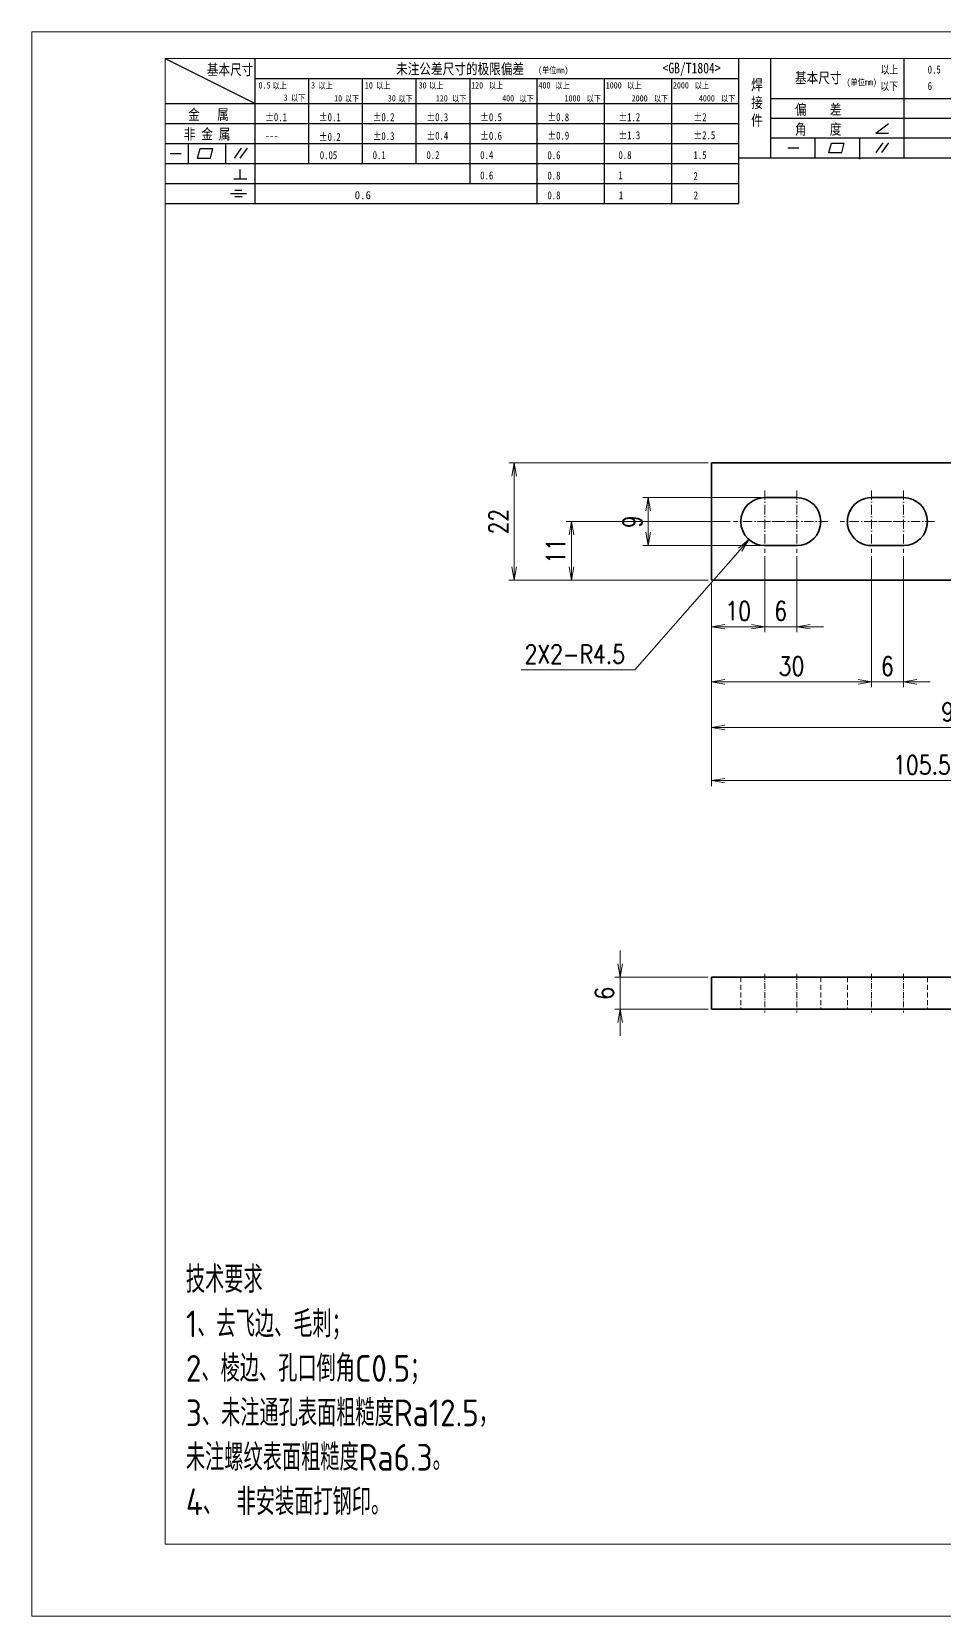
# Model space of a CAD drawing. Header units: millimetres. Extents: x 1333 to 78972, y -42879 to -5704.
# Drawn here: x 76288.4 to 76459.6, y -21799.1 to -21502.1 of the extents above; entities that cross this region are included whole.
import ezdxf

# ---------------------------------------------------------------- set-up
doc = ezdxf.new("R2010")
doc.units = ezdxf.units.MM
doc.header["$LTSCALE"] = 0.5
for name, pattern in [('AM_ISO02W050x2', [3.75, 3, -0.75]), ('AM_ISO08W050x2', [9, 6, -0.75, 1.5, -0.75]), ('DASHDOT', [18.5, 12, -3, 0.5, -3]), ('DASHED', [19.05, 12.7, -6.35])]:
    doc.linetypes.add(name, pattern=pattern)
for name, color, linetype, lineweight in [('中心线', 2, 'AM_ISO08W050x2', 18), ('图框', 7, 'Continuous', 18), ('标注线', 3, 'Continuous', 18), ('粗实线', 7, 'Continuous', 35), ('虚线', 1, 'AM_ISO02W050x2', 18)]:
    doc.layers.add(name, color=color, linetype=linetype, lineweight=lineweight)
doc.layers.add('图框文字', color=7, linetype='Continuous')
doc.layers.add('打印', color=7, linetype='Continuous', lineweight=15, plot=False)
doc.layers.add('打印-禁用', color=7, linetype='Continuous', lineweight=15, plot=False)
doc.styles.add('DIM', font='romans.shx', dxfattribs={"width": 0.8, "bigfont": 'bigfont.shx'})
doc.styles.add('国标', font='simfang.ttf', dxfattribs={"width": 0.8})
doc.styles.add('机械长仿宋', font='gbenor.shx', dxfattribs={"height": 1, "bigfont": 'gbcbig.shx'})
doc.dimstyles.new('XR 1-1$0', dxfattribs={"dimtxt": 3.5, "dimasz": 2.5, "dimexe": 1, "dimexo": 0.625, "dimgap": 1.2, "dimtad": 1, "dimzin": 9, "dimdsep": 46, "dimtxsty": 'DIM', "dimblk": 'OPEN', "dimcen": 0, "dimclrd": 8, "dimclre": 8, "dimclrt": 2, "dimazin": 2, "dimtfac": 0.5, "dimtmove": 0, "dimatfit": 3, "dimldrblk": 'OPEN', "dimfxl": 1, "dimtolj": 2, "dimlwd": 18, "dimlwe": 18, "dimarcsym": 0})
doc.dimstyles.new('XR 1-1$4', dxfattribs={"dimtxt": 3.5, "dimasz": 2.5, "dimexe": 1, "dimexo": 0.625, "dimgap": 1.2, "dimtad": 1, "dimtoh": 1, "dimdsep": 46, "dimtxsty": 'DIM', "dimblk": 'OPEN', "dimcen": 0, "dimclrd": 8, "dimclre": 8, "dimclrt": 2, "dimazin": 2, "dimtfac": 0.5, "dimtofl": 0, "dimtmove": 0, "dimatfit": 3, "dimldrblk": 'OPEN', "dimfxl": 1, "dimtolj": 2, "dimlwd": 18, "dimlwe": 18, "dimarcsym": 0})

# ---------------------------------------------------------------- blocks, each defined once
blk = doc.blocks.new('GZDEH零件A3图框V01版')
at = {"layer": '图框', "linetype": 'Continuous'}
for p, q in [((2882.49, -1554.46), (2882.49, -1832.96)), ((3272.49, -1554.46), (2882.49, -1554.46)), ((2882.49, -1832.96), (3272.49, -1832.96))]:
    blk.add_line(p, q, dxfattribs=at)
at = {"layer": '图框文字', "color": 9}
for p, q in [((2882.49, -1554.46), (2899.37, -1562.92)), ((2899.37, -1581.67), (2899.37, -1554.46)), ((2990.09, -1581.67), (2990.09, -1554.46)), ((2996.09, -1573.08), (2996.09, -1554.46)), ((3021.09, -1561.98), (3021.09, -1554.46)), ((2899.37, -1558.24), (2990.09, -1558.24)), ((2909.45, -1574.17), (2909.45, -1558.24)), ((2919.53, -1574.17), (2919.53, -1558.24)), ((2929.61, -1574.17), (2929.61, -1558.24)), ((2939.69, -1577.92), (2939.69, -1558.24)), ((2952.29, -1581.67), (2952.29, -1558.24)), ((2964.89, -1581.67), (2964.89, -1558.24)), ((2977.49, -1581.67), (2977.49, -1558.24)), ((2996.09, -1561.98), (3113.09, -1561.98)), ((3021.09, -1573.08), (3021.09, -1561.98)), ((2882.49, -1562.92), (2990.09, -1562.92)), ((2882.49, -1566.67), (2990.09, -1566.67)), ((2996.09, -1565.68), (3113.09, -1565.68)), ((3015.75, -1568.51), (3018.15, -1566.66)), ((2882.49, -1570.42), (2990.09, -1570.42)), ((2886.92, -1574.12), (2886.92, -1570.42)), ((2893.91, -1574.12), (2893.91, -1570.42)), ((2996.09, -1569.38), (3113.09, -1569.38)), ((3004.42, -1573.08), (3004.42, -1569.38)), ((3006.97, -1572.12), (3007.45, -1570.33)), ((3007.45, -1570.33), (3009.86, -1570.33)), ((3009.39, -1572.12), (3009.86, -1570.33)), ((3012.75, -1573.08), (3012.75, -1569.38)), ((3015.75, -1568.51), (3018.15, -1568.51)), ((3015.81, -1572.12), (3017.15, -1570.26)), ((3016.89, -1572.12), (3018.23, -1570.26)), ((2883.43, -1572.27), (2885.49, -1572.27)), ((2888.59, -1573.16), (2889.07, -1571.37)), ((2888.59, -1573.16), (2891, -1573.16)), ((2889.07, -1571.37), (2891.48, -1571.37)), ((2891, -1573.16), (2891.48, -1571.37)), ((2895.52, -1573.16), (2896.85, -1571.3)), ((2896.6, -1573.16), (2897.94, -1571.3)), ((2990.09, -1573.08), (3113.09, -1573.08)), ((2999.26, -1571.23), (3001.32, -1571.23)), ((3006.97, -1572.12), (3009.39, -1572.12)), ((3012.75, -1573.33), (3012.75, -1573.08)), ((2882.49, -1574.17), (2990.09, -1574.17)), ((2895.42, -1577.05), (2897.81, -1577.05)), ((2896.58, -1577.05), (2896.58, -1575.28)), ((2882.49, -1577.92), (2990.09, -1577.92)), ((2894.79, -1579.77), (2897.77, -1579.77)), ((2895.57, -1579.17), (2896.92, -1579.17)), ((2882.49, -1581.67), (2990.09, -1581.67)), ((2895.57, -1580.37), (2896.93, -1580.37))]:
    blk.add_line(p, q, dxfattribs=at)
at = {"layer": '打印-禁用', "linetype": 'Continuous'}
for p, q in [((2857.49, -1549.46), (2857.49, -1846.46)), ((3277.49, -1549.46), (2857.49, -1549.46)), ((2857.49, -1846.46), (3277.49, -1846.46))]:
    blk.add_line(p, q, dxfattribs=at)
at = {"layer": '图框文字', "color": 9, "style": '国标', "width": 0.8}
for s, height, p in [('基本尺寸', 2, (2890.33, -1557.58)), ('未注公差尺寸的极限偏差', 2, (2925.81, -1557.44)), ('<GB/T1804>', 2, (2975.78, -1557.27)), ('以上', 1.5, (3016.64, -1557.33)), ('0.5', 1.5, (3025.49, -1557.3)), ('30', 1.2, (2930.04, -1560.11)), ('基本尺寸', 2, (3000.6, -1559.1)), ('以下', 1.5, (3016.58, -1560.43)), ('6', 1.5, (3025.49, -1560.38)), ('金   属', 2, (2886.82, -1565.98)), ('±0.1', 1.5, (2901.27, -1566.23)), ('±0.1', 1.5, (2911.35, -1566.23)), ('±0.2', 1.5, (2921.43, -1566.23)), ('±0.3', 1.5, (2931.51, -1566.23)), ('±0.5', 1.5, (2941.59, -1566.23)), ('±0.8', 1.5, (2954.19, -1566.23)), ('±1.2', 1.5, (2967.51, -1566.23)), ('±2', 1.5, (2981.58, -1566.23)), ('偏    差', 2, (3000.6, -1565.04)), ('非 金 属', 2, (2886.02, -1569.65)), ('±0.3', 1.5, (2921.43, -1569.77)), ('±0.4', 1.5, (2931.51, -1569.71)), ('±0.6', 1.5, (2941.59, -1569.71)), ('±0.9', 1.5, (2954.19, -1569.68)), ('±1.3', 1.5, (2967.51, -1569.62)), ('±2.5', 1.5, (2981.58, -1569.61)), ('角    度', 2, (3000.6, -1568.74)), ('---', 1.5, (2901.27, -1569.65)), ('±0.2', 1.5, (2911.35, -1569.92)), ('0.1', 1.5, (2921.43, -1573.34)), ('0.2', 1.5, (2931.51, -1573.33)), ('0.4', 1.5, (2941.59, -1573.33)), ('0.6', 1.5, (2954.19, -1573.35)), ('0.8', 1.5, (2967.51, -1573.33)), ('1.5', 1.5, (2981.58, -1573.34)), ('0.6', 1.5, (2941.59, -1577.14)), ('0.8', 1.5, (2954.19, -1577.17)), ('1', 1.5, (2967.51, -1577.12)), ('2', 1.5, (2981.58, -1577.26)), ('0.8', 1.5, (2954.19, -1580.87)), ('1', 1.5, (2967.59, -1580.86)), ('2', 1.5, (2981.62, -1580.89))]:
    blk.add_text(s, height=height, dxfattribs=at).set_placement(p)
at = {"layer": '图框文字', "color": 9, "lineweight": 15, "style": '国标', "width": 0.8}
for s, p in [('(单位mm)', (2952.44, -1557.27)), ('0.5', (2900.03, -1560.11)), ('以上', (2902.64, -1560.16)), ('3', (2909.88, -1560.11)), ('以上', (2911.25, -1560.16)), ('10', (2919.96, -1560.11)), ('以上', (2922.09, -1560.16)), ('以上', (2932.02, -1560.16)), ('120', (2939.88, -1560.11)), ('以上', (2943.21, -1560.16)), ('400', (2952.52, -1560.11)), ('以上', (2955.68, -1560.16)), ('1000', (2965.12, -1560.11)), ('以上', (2969.16, -1560.16)), ('2000', (2977.72, -1560.11)), ('以上', (2981.8, -1560.16)), ('(单位mm)', (3010.27, -1559.51)), ('3', (2904.73, -1562.41)), ('以下', (2906.1, -1562.46)), ('10', (2914.19, -1562.54)), ('以下', (2916.18, -1562.59)), ('30', (2924.27, -1562.54)), ('以下', (2926.26, -1562.59)), ('120', (2933.26, -1562.54)), ('以下', (2936.34, -1562.59)), ('400', (2945.7, -1562.54)), ('以下', (2948.94, -1562.59)), ('1000', (2957.41, -1562.54)), ('以下', (2961.54, -1562.59)), ('2000', (2969.99, -1562.54)), ('以下', (2974.14, -1562.59)), ('4000', (2982.59, -1562.54)), ('以下', (2986.74, -1562.59))]:
    blk.add_text(s, height=1.2, dxfattribs=at).set_placement(p)
at = {"layer": '图框文字', "color": 9, "lineweight": 13, "style": '国标'}
blk.add_text('0.6', height=1.5, dxfattribs=at).set_placement((2918.05, -1580.85))
at = {"layer": '图框文字', "color": 9, "style": '国标'}
for s, insert, char_height, width, attachment_point in [('焊\\P接\\P件', (2992.39, -1558.41), 2, 3.1877, 1), ('0.05', (2911.51, -1573.37), 1.5, 5.1982, 7)]:
    blk.add_mtext(s, dxfattribs=dict(at, insert=insert, char_height=char_height, width=width, attachment_point=attachment_point))
blk = doc.blocks.new('DEH A3')
at = {"layer": '图框'}
blk.add_blockref('GZDEH零件A3图框V01版', (-2857.49, 1846.46), dxfattribs=at)
blk = doc.blocks.new('_Open')
at = {"color": 0, "linetype": 'ByBlock', "lineweight": -2}
for p, q in [((-1, 0.17), (0, 0)), ((-1, -0.17), (0, 0)), ((0, 0), (-1, 0))]:
    blk.add_line(p, q, dxfattribs=at)
blk = doc.blocks.new('*D1082')
at = {"layer": 'Defpoints', "color": 0}
for p in [(76415.91, -21679.3), (76398.8, -21685.3), (76415.91, -21685.3)]:
    blk.add_point(p, dxfattribs=at)
at = {"layer": '标注线', "color": 8, "lineweight": 18}
for p, q in [((76398.8, -21676.8), (76398.8, -21674.3)), ((76415.28, -21679.3), (76397.8, -21679.3)), ((76398.8, -21679.3), (76398.8, -21685.3)), ((76415.28, -21685.3), (76397.8, -21685.3)), ((76398.8, -21687.8), (76398.8, -21690.3))]:
    blk.add_line(p, q, dxfattribs=at)
at = {"layer": '标注线', "color": 8, "lineweight": 18, "xscale": 2.5, "yscale": 2.5, "zscale": 2.5}
for p, rotation in [((76398.8, -21679.3), 270), ((76398.8, -21685.3), 90)]:
    blk.add_blockref('_Open', p, dxfattribs=dict(at, rotation=rotation))
at = {"layer": '标注线', "color": 2, "insert": (76395.85, -21682.3), "char_height": 3.5, "attachment_point": 5, "rotation": 90, "style": 'DIM'}
blk.add_mtext('\\A2;6', dxfattribs=at)
blk = doc.blocks.new('*D1083')
at = {"layer": 'Defpoints', "color": 0}
for p in [(76378.91, -21582.92), (76415.91, -21582.92), (76415.91, -21604.92)]:
    blk.add_point(p, dxfattribs=at)
at = {"layer": '标注线', "color": 8, "lineweight": 18}
for p, q in [((76415.28, -21582.92), (76377.91, -21582.92)), ((76378.91, -21602.42), (76378.91, -21585.42)), ((76415.28, -21604.92), (76377.91, -21604.92))]:
    blk.add_line(p, q, dxfattribs=at)
at = {"layer": '标注线', "color": 8, "lineweight": 18, "xscale": 2.5, "yscale": 2.5, "zscale": 2.5}
for p, rotation in [((76378.91, -21582.92), 90), ((76378.91, -21604.92), 270)]:
    blk.add_blockref('_Open', p, dxfattribs=dict(at, rotation=rotation))
at = {"layer": '标注线', "color": 2, "insert": (76375.96, -21593.92), "char_height": 3.5, "attachment_point": 5, "rotation": 90, "style": 'DIM'}
blk.add_mtext('\\A2;22', dxfattribs=at)
blk = doc.blocks.new('*D1084')
at = {"layer": 'Defpoints', "color": 0}
for p in [(76521.41, -21603.42), (76415.91, -21604.92), (76521.41, -21642.47)]:
    blk.add_point(p, dxfattribs=at)
at = {"layer": '标注线', "color": 8, "lineweight": 18}
for p, q in [((76415.91, -21605.54), (76415.91, -21643.47)), ((76521.41, -21604.04), (76521.41, -21643.47)), ((76418.41, -21642.47), (76518.91, -21642.47))]:
    blk.add_line(p, q, dxfattribs=at)
at = {"layer": '标注线', "color": 8, "lineweight": 18, "xscale": 2.5, "yscale": 2.5, "zscale": 2.5, "rotation": 180}
blk.add_blockref('_Open', (76415.91, -21642.47), dxfattribs=at)
at = {"layer": '标注线', "color": 8, "lineweight": 18, "xscale": 2.5, "yscale": 2.5, "zscale": 2.5}
blk.add_blockref('_Open', (76521.41, -21642.47), dxfattribs=at)
at = {"layer": '标注线', "color": 2, "insert": (76455.38, -21639.52), "char_height": 3.5, "attachment_point": 5, "style": 'DIM'}
blk.add_mtext('\\A2;105.5', dxfattribs=at)
blk = doc.blocks.new('*D1085')
at = {"layer": 'Defpoints', "color": 0}
for p in [(76415.91, -21604.92), (76506.91, -21604.92), (76415.91, -21632.52)]:
    blk.add_point(p, dxfattribs=at)
at = {"layer": '标注线', "color": 8, "lineweight": 18}
for p, q in [((76415.91, -21605.54), (76415.91, -21633.52)), ((76506.91, -21605.54), (76506.91, -21633.52)), ((76504.41, -21632.52), (76418.41, -21632.52))]:
    blk.add_line(p, q, dxfattribs=at)
at = {"layer": '标注线', "color": 8, "lineweight": 18, "xscale": 2.5, "yscale": 2.5, "zscale": 2.5, "rotation": 180}
blk.add_blockref('_Open', (76415.91, -21632.52), dxfattribs=at)
at = {"layer": '标注线', "color": 8, "lineweight": 18, "xscale": 2.5, "yscale": 2.5, "zscale": 2.5}
blk.add_blockref('_Open', (76506.91, -21632.52), dxfattribs=at)
at = {"layer": '标注线', "color": 2, "insert": (76461.41, -21629.57), "char_height": 3.5, "attachment_point": 5, "style": 'DIM'}
blk.add_mtext('\\A2;91', dxfattribs=at)
blk = doc.blocks.new('*D1086')
at = {"layer": 'Defpoints', "color": 0}
for p in [(76425.91, -21599.77), (76415.91, -21604.92), (76415.91, -21613.61)]:
    blk.add_point(p, dxfattribs=at)
at = {"layer": '标注线', "color": 8, "lineweight": 18}
for p, q in [((76425.91, -21600.39), (76425.91, -21614.61)), ((76415.91, -21605.54), (76415.91, -21614.61)), ((76423.41, -21613.61), (76418.41, -21613.61))]:
    blk.add_line(p, q, dxfattribs=at)
at = {"layer": '标注线', "color": 8, "lineweight": 18, "xscale": 2.5, "yscale": 2.5, "zscale": 2.5, "rotation": 180}
blk.add_blockref('_Open', (76415.91, -21613.61), dxfattribs=at)
at = {"layer": '标注线', "color": 8, "lineweight": 18, "xscale": 2.5, "yscale": 2.5, "zscale": 2.5}
blk.add_blockref('_Open', (76425.91, -21613.61), dxfattribs=at)
at = {"layer": '标注线', "color": 2, "insert": (76420.91, -21610.66), "char_height": 3.5, "attachment_point": 5, "style": 'DIM'}
blk.add_mtext('\\A2;10', dxfattribs=at)
blk = doc.blocks.new('*D1087')
at = {"layer": 'Defpoints', "color": 0}
for p in [(76425.91, -21599.77), (76431.91, -21599.77), (76431.91, -21613.61)]:
    blk.add_point(p, dxfattribs=at)
at = {"layer": '标注线', "color": 8, "lineweight": 18}
for p, q in [((76425.91, -21600.39), (76425.91, -21614.61)), ((76431.91, -21600.39), (76431.91, -21614.61)), ((76423.41, -21613.61), (76420.91, -21613.61)), ((76425.91, -21613.61), (76431.91, -21613.61)), ((76434.41, -21613.61), (76436.91, -21613.61))]:
    blk.add_line(p, q, dxfattribs=at)
at = {"layer": '标注线', "color": 8, "lineweight": 18, "xscale": 2.5, "yscale": 2.5, "zscale": 2.5}
blk.add_blockref('_Open', (76425.91, -21613.61), dxfattribs=at)
at = {"layer": '标注线', "color": 8, "lineweight": 18, "xscale": 2.5, "yscale": 2.5, "zscale": 2.5, "rotation": 180}
blk.add_blockref('_Open', (76431.91, -21613.61), dxfattribs=at)
at = {"layer": '标注线', "color": 2, "insert": (76428.91, -21610.66), "char_height": 3.5, "attachment_point": 5, "style": 'DIM'}
blk.add_mtext('\\A2;6', dxfattribs=at)
blk = doc.blocks.new('*D1088')
at = {"layer": 'Defpoints', "color": 0}
for p in [(76445.91, -21599.77), (76415.91, -21604.92), (76445.91, -21623.95)]:
    blk.add_point(p, dxfattribs=at)
at = {"layer": '标注线', "color": 8, "lineweight": 18}
for p, q in [((76445.91, -21600.39), (76445.91, -21624.95)), ((76415.91, -21605.54), (76415.91, -21624.95)), ((76418.41, -21623.95), (76443.41, -21623.95))]:
    blk.add_line(p, q, dxfattribs=at)
at = {"layer": '标注线', "color": 8, "lineweight": 18, "xscale": 2.5, "yscale": 2.5, "zscale": 2.5, "rotation": 180}
blk.add_blockref('_Open', (76415.91, -21623.95), dxfattribs=at)
at = {"layer": '标注线', "color": 8, "lineweight": 18, "xscale": 2.5, "yscale": 2.5, "zscale": 2.5}
blk.add_blockref('_Open', (76445.91, -21623.95), dxfattribs=at)
at = {"layer": '标注线', "color": 2, "insert": (76430.91, -21621), "char_height": 3.5, "attachment_point": 5, "style": 'DIM'}
blk.add_mtext('\\A2;30', dxfattribs=at)
blk = doc.blocks.new('*D1089')
at = {"layer": 'Defpoints', "color": 0}
for p in [(76445.91, -21599.77), (76451.91, -21599.77), (76451.91, -21623.95)]:
    blk.add_point(p, dxfattribs=at)
at = {"layer": '标注线', "color": 8, "lineweight": 18}
for p, q in [((76445.91, -21600.39), (76445.91, -21624.95)), ((76451.91, -21600.39), (76451.91, -21624.95)), ((76443.41, -21623.95), (76440.91, -21623.95)), ((76445.91, -21623.95), (76451.91, -21623.95)), ((76454.41, -21623.95), (76456.91, -21623.95))]:
    blk.add_line(p, q, dxfattribs=at)
at = {"layer": '标注线', "color": 8, "lineweight": 18, "xscale": 2.5, "yscale": 2.5, "zscale": 2.5}
blk.add_blockref('_Open', (76445.91, -21623.95), dxfattribs=at)
at = {"layer": '标注线', "color": 8, "lineweight": 18, "xscale": 2.5, "yscale": 2.5, "zscale": 2.5, "rotation": 180}
blk.add_blockref('_Open', (76451.91, -21623.95), dxfattribs=at)
at = {"layer": '标注线', "color": 2, "insert": (76448.91, -21621), "char_height": 3.5, "attachment_point": 5, "style": 'DIM'}
blk.add_mtext('\\A2;6', dxfattribs=at)
blk = doc.blocks.new('*D1090')
at = {"layer": 'Defpoints', "color": 0}
for p in [(76420.06, -21593.92), (76389.65, -21604.92), (76415.91, -21604.92)]:
    blk.add_point(p, dxfattribs=at)
at = {"layer": '标注线', "color": 8, "lineweight": 18}
for p, q in [((76419.43, -21593.92), (76388.65, -21593.92)), ((76389.65, -21596.42), (76389.65, -21602.42)), ((76415.28, -21604.92), (76388.65, -21604.92))]:
    blk.add_line(p, q, dxfattribs=at)
at = {"layer": '标注线', "color": 8, "lineweight": 18, "xscale": 2.5, "yscale": 2.5, "zscale": 2.5}
for p, rotation in [((76389.65, -21593.92), 90), ((76389.65, -21604.92), 270)]:
    blk.add_blockref('_Open', p, dxfattribs=dict(at, rotation=rotation))
at = {"layer": '标注线', "color": 2, "insert": (76386.7, -21599.42), "char_height": 3.5, "attachment_point": 5, "rotation": 90, "style": 'DIM'}
blk.add_mtext('\\A2;11', dxfattribs=at)
blk = doc.blocks.new('*D1091')
at = {"layer": 'Defpoints', "color": 0}
for p in [(76425.91, -21593.92), (76422.94, -21597.3)]:
    blk.add_point(p, dxfattribs=at)
at = {"layer": '标注线', "color": 8, "lineweight": 18}
for p, q in [((76401.53, -21621.72), (76421.29, -21599.18)), ((76380.2, -21621.72), (76401.53, -21621.72))]:
    blk.add_line(p, q, dxfattribs=at)
at = {"layer": '标注线', "color": 8, "lineweight": 18, "xscale": 2.5, "yscale": 2.5, "zscale": 2.5, "rotation": 48.76395667512299}
blk.add_blockref('_Open', (76422.94, -21597.3), dxfattribs=at)
at = {"layer": '标注线', "color": 2, "insert": (76390.27, -21618.77), "char_height": 3.5, "attachment_point": 5, "style": 'DIM'}
blk.add_mtext('\\A2;\\A2;2X2-R4.5', dxfattribs=at)
blk = doc.blocks.new('*D1098')
at = {"layer": 'Defpoints', "color": 0}
for p in [(76404.04, -21589.42), (76425.91, -21589.42), (76425.91, -21598.42)]:
    blk.add_point(p, dxfattribs=at)
at = {"layer": '标注线', "color": 8, "lineweight": 18}
for p, q in [((76425.28, -21589.42), (76403.04, -21589.42)), ((76404.04, -21595.92), (76404.04, -21591.92)), ((76425.28, -21598.42), (76403.04, -21598.42))]:
    blk.add_line(p, q, dxfattribs=at)
at = {"layer": '标注线', "color": 8, "lineweight": 18, "xscale": 2.5, "yscale": 2.5, "zscale": 2.5}
for p, rotation in [((76404.04, -21589.42), 90), ((76404.04, -21598.42), 270)]:
    blk.add_blockref('_Open', p, dxfattribs=dict(at, rotation=rotation))
at = {"layer": '标注线', "color": 2, "insert": (76401.09, -21593.92), "char_height": 3.5, "attachment_point": 5, "rotation": 90, "style": 'DIM'}
blk.add_mtext('\\A2;9', dxfattribs=at)

msp = doc.modelspace()

# ---------------------------------------------------------------- linework, layer by layer
at = {"layer": '中心线', "linetype": 'DASHDOT', "ltscale": 0.292505}
for p, q in [((76425.906, -21588.069), (76425.906, -21599.769)), ((76431.906, -21588.069), (76431.906, -21599.769)), ((76445.906, -21588.069), (76445.906, -21599.769)), ((76451.906, -21588.069), (76451.906, -21599.769))]:
    msp.add_line(p, q, dxfattribs=at)
at = {"layer": '中心线', "linetype": 'DASHDOT', "ltscale": 0.2925}
for p, q in [((76431.756, -21593.919), (76420.056, -21593.919)), ((76437.756, -21593.919), (76426.056, -21593.919)), ((76451.756, -21593.919), (76440.056, -21593.919)), ((76457.756, -21593.919), (76446.056, -21593.919))]:
    msp.add_line(p, q, dxfattribs=at)
at = {"layer": '中心线', "linetype": 'DASHDOT', "ltscale": 0.180016}
for p, q in [((76425.906, -21678.7), (76425.906, -21685.901)), ((76431.906, -21678.7), (76431.906, -21685.901))]:
    msp.add_line(p, q, dxfattribs=at)
at = {"layer": '中心线', "linetype": 'DASHDOT', "ltscale": 0.180014}
for p, q in [((76445.906, -21678.7), (76445.906, -21685.901)), ((76451.906, -21678.7), (76451.906, -21685.901))]:
    msp.add_line(p, q, dxfattribs=at)
at = {"layer": '打印'}
msp.add_lwpolyline([(76288.446, -21502.092), (76708.446, -21502.092), (76708.446, -21799.092), (76288.446, -21799.092)], close=True, dxfattribs=at)
at = {"layer": '粗实线'}
for p, q in [((76415.906, -21582.919), (76415.906, -21604.919)), ((76506.906, -21582.919), (76415.906, -21582.919)), ((76506.906, -21604.919), (76415.906, -21604.919)), ((76506.906, -21679.3), (76415.906, -21679.3)), ((76506.906, -21685.3), (76415.906, -21685.3))]:
    msp.add_line(p, q, dxfattribs=at)
at = {"layer": '粗实线', "ltscale": 0.15}
for p, q in [((76431.906, -21589.419), (76425.906, -21589.419)), ((76451.906, -21589.419), (76445.906, -21589.419)), ((76425.906, -21598.419), (76431.906, -21598.419)), ((76445.906, -21598.419), (76451.906, -21598.419)), ((76415.906, -21679.3), (76415.906, -21685.3))]:
    msp.add_line(p, q, dxfattribs=at)
at = {"layer": '粗实线'}
for centre, start, end in [((76425.906, -21593.919), 90, 270), ((76431.906, -21593.919), 270, 90), ((76445.906, -21593.919), 89.99999, 270.00001), ((76451.906, -21593.919), 270, 90)]:
    msp.add_arc(centre, 4.5, start, end, dxfattribs=at)
at = {"layer": '虚线', "linetype": 'DASHED', "ltscale": 0.15}
for p, q in [((76421.406, -21679.3), (76421.406, -21685.3)), ((76436.406, -21679.3), (76436.406, -21685.3)), ((76441.406, -21679.3), (76441.406, -21685.3)), ((76456.406, -21679.3), (76456.406, -21685.3))]:
    msp.add_line(p, q, dxfattribs=at)

# ---------------------------------------------------------------- block references
at = {"layer": '图框'}
msp.add_blockref('DEH A3', (76288.446, -21799.092), dxfattribs=at)

# ---------------------------------------------------------------- texts
at = {"layer": '标注线', "color": 2, "insert": (76317.359, -21780.161), "char_height": 5, "width": 114.82461, "attachment_point": 7, "style": '机械长仿宋'}
msp.add_mtext('\\A2;技术要求\\P1、去飞边、毛刺；\\P2、棱边、孔口倒角C0.5；\\P3、未注通孔表面粗糙度Ra12.5，\\P未注螺纹表面粗糙度Ra6.3。{\\A0;\\P4、\\C3; \\C2;非安装面打钢印。}', dxfattribs=at)

# ---------------------------------------------------------------- dimensions: what is measured, and where the dimension line sits
at = {"layer": '标注线'}
for base, p1, p2, picture, middle in [((76378.913, -21582.919), (76415.906, -21604.919), (76415.906, -21582.919), '*D1083', (76375.963, -21593.919)), ((76404.04, -21589.419), (76425.906, -21598.419), (76425.906, -21589.419), '*D1098', (76401.09, -21593.919)), ((76389.649, -21604.919), (76420.056, -21593.919), (76415.906, -21604.919), '*D1090', (76386.699, -21599.419)), ((76398.802, -21685.3), (76415.906, -21679.3), (76415.906, -21685.3), '*D1082', (76395.852, -21682.3))]:
    dim = msp.add_linear_dim(base=base, p1=p1, p2=p2, angle=90, dimstyle='XR 1-1$0', dxfattribs=at)
    dim.commit()
    dim.dimension.update_dxf_attribs({"geometry": picture, "text_midpoint": middle})
dim = msp.add_radius_dim(center=(76425.906, -21593.919), mpoint=(76422.94, -21597.303), text='\\A2;2X2-<>', dimstyle='XR 1-1$4', override={"dimtxsty": 'DIM'}, dxfattribs=at)
dim.commit()
dim.dimension.update_dxf_attribs({"geometry": '*D1091', "text_midpoint": (76390.268, -21621.723), "dimtype": 164})
for base, p1, p2, picture, middle in [((76415.906, -21613.615), (76425.906, -21599.769), (76415.906, -21604.919), '*D1086', (76420.906, -21610.665)), ((76445.906, -21623.947), (76415.906, -21604.919), (76445.906, -21599.769), '*D1088', (76430.906, -21620.997)), ((76431.906, -21613.615), (76425.906, -21599.769), (76431.906, -21599.769), '*D1087', (76428.906, -21610.665)), ((76451.906, -21623.947), (76445.906, -21599.769), (76451.906, -21599.769), '*D1089', (76448.906, -21620.997)), ((76415.906, -21632.52), (76506.906, -21604.919), (76415.906, -21604.919), '*D1085', (76461.406, -21629.57))]:
    dim = msp.add_linear_dim(base=base, p1=p1, p2=p2, dimstyle='XR 1-1$0', dxfattribs=at)
    dim.commit()
    dim.dimension.update_dxf_attribs({"geometry": picture, "text_midpoint": middle})
dim = msp.add_linear_dim(base=(76521.406, -21642.467), p1=(76415.906, -21604.919), p2=(76521.406, -21603.419), dimstyle='XR 1-1$0', dxfattribs=at)
dim.commit()
dim.dimension.update_dxf_attribs({"geometry": '*D1084', "text_midpoint": (76455.378, -21642.467), "dimtype": 160})

doc.saveas('drawing.dxf')
